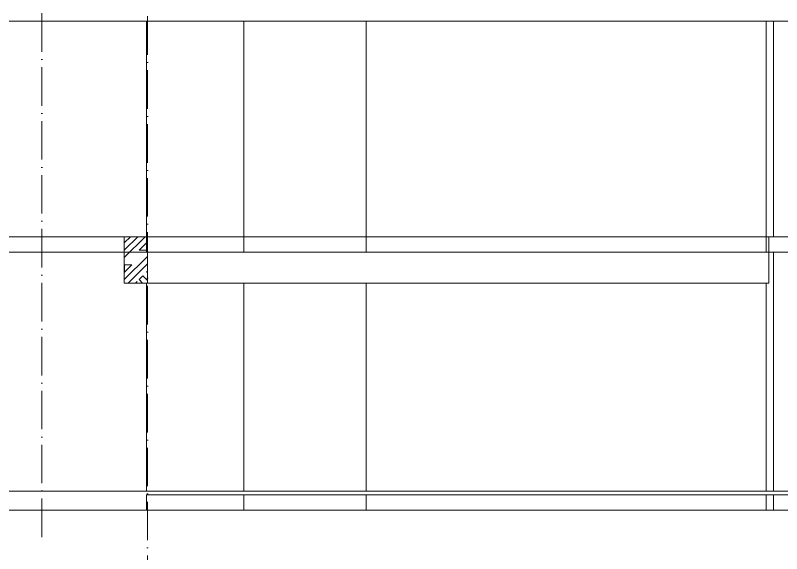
# Model space of a CAD drawing. Header units: millimetres. Extents: x -12680 to 112808, y -16580 to 93550.
# Drawn here: x 39286 to 49235, y -8113 to -1125 of the extents above; entities that cross this region are included whole.
import ezdxf

# ---------------------------------------------------------------- set-up
doc = ezdxf.new("R2010")
doc.units = ezdxf.units.MM
doc.linetypes.add('Grid Line', pattern=[14, 10, -2, 0, -2])
for name, color, linetype, lineweight in [('NET CAT', 3, 'Continuous', 5), ('NET CATConcrete', 3, 'Continuous', 5), ('NET-CAT', 3, 'Continuous', 9), ('NET-THAY', 2, 'Continuous', 15), ('TRUC', 225, 'Continuous', 5)]:
    doc.layers.add(name, color=color, linetype=linetype, lineweight=lineweight)

msp = doc.modelspace()

# ---------------------------------------------------------------- hatches: boundary and pattern name
at = {"layer": 'NET CATConcrete'}
h = msp.add_hatch(dxfattribs=at)
h.set_pattern_fill('FP_1', color=256, style=0, pattern_type=2)
h.set_pattern_definition([(45, (41557.3, 41450), (-476.246, 476.246), []), (45, (41652.6, 41450), (-476.246, 476.246), []), (45, (41462.1, 41450), (-476.246, 476.246), []), (45, (41938.3, 41450), (-476.246, 476.246), []), (45, (42033.6, 41450), (-476.246, 476.246), []), (0, (41843.1, 41545.25), (0, 952.5), [95.25, -857.25]), (0, (41938.3, 41640.5), (0, 952.5), [95.25, -857.25]), (45, (41843.1, 41545.25), (0, 952.491), [134.684, -1212.342]), (45, (41938.3, 41545.25), (0, 952.491), [134.684, -1212.342]), (0, (41843.1, 41545.25), (0, 952.5), [95.25, -857.25]), (90, (41366.8, 41545.25), (-952.5, 6e-14), [95.25, -857.25]), (90, (41462.1, 41545.25), (-952.5, 6e-14), [190.5, -762]), (45, (41366.8, 41640.5), (0, 952.491), [134.684, -1212.342]), (90, (42224.1, 41831), (-952.5, 6e-14), [95.25, -857.25]), (0, (42128.8, 41831), (0, 952.5), [95.25, -857.25]), (45, (42128.8, 41831), (0, 952.491), [134.684, -1212.342]), (0, (42319.3, 41545.25), (0, 952.5), [95.25, -857.25]), (0, (42319.3, 42021.5), (0, 952.5), [95.25, -857.25]), (90, (42509.8, 42116.75), (-952.5, 6e-14), [95.25, -857.25]), (45, (42319.3, 42021.5), (0, 952.491), [269.367, -1077.659]), (45, (42414.6, 42021.5), (0, 952.491), [134.684, -1212.342]), (45, (42605.1, 42212), (0, 952.491), [134.684, -1212.342]), (0, (42605.1, 42307.25), (0, 952.5), [95.25, -857.25]), (90, (42605.1, 42212), (-952.5, 6e-14), [95.25, -857.25]), (0, (41938.3, 42212), (0, 952.5), [95.25, -857.25]), (0, (42128.8, 42307.25), (0, 952.5), [95.25, -857.25]), (90, (42033.6, 42212), (-952.5, 6e-14), [95.25, -857.25]), (90, (42128.8, 42212), (-952.5, 6e-14), [95.25, -857.25]), (45, (41938.3, 42212), (0, 952.491), [134.684, -1212.342]), (45, (42128.8, 42212), (0, 952.491), [134.684, -1212.342]), (135, (41581.06, 41664.8), (-952.491, 6e-14), [134.684, -1212.342]), (135, (41700.2, 41783.4), (-952.491, 6e-14), [134.684, -1212.342]), (135, (41771.64, 41854.8), (-952.491, 6e-14), [134.684, -1212.342]), (135, (41795.45, 41878.6), (-952.491, 6e-14), [134.684, -1212.342]), (135, (41843.1, 41926.25), (-952.491, 6e-14), [134.684, -1212.342]), (135, (41866.9, 41950.06), (-952.491, 6e-14), [134.684, -1212.342]), (135, (41938.3, 42021.5), (-952.491, 6e-14), [134.684, -1212.342]), (135, (41985.95, 42069.1), (-952.491, 6e-14), [134.684, -1212.342]), (45, (41581.06, 41664.8), (0, 952.491), [95.25, -1251.776]), (45, (41700.2, 41783.4), (0, 952.491), [67.361, -1279.665]), (45, (41866.9, 41950.06), (0, 952.491), [67.361, -1279.665]), (45, (41771.64, 42045.3), (0, 952.491), [67.361, -1279.665]), (45, (41938.3, 42021.5), (0, 952.491), [67.361, -1279.665]), (45, (41843.1, 42116.75), (0, 952.491), [67.361, -1279.665]), (0, (41486.3, 41759.5), (0, 952.5), [190.043, -762.457]), (0, (41700.2, 41973.9), (0, 952.5), [95.25, -857.25])])
h.paths.add_polyline_path([(41000.5, -4600), (41000.5, -4000), (40700.5, -4000), (40700.5, -4600)], flags=0)

# ---------------------------------------------------------------- linework, layer by layer
at = {"layer": 'NET CAT'}
for p, q in [((40990.5, -1200), (40990.5, -4000)), ((49031.8, -4000), (49031.8, -1200)), ((49127, -4000), (49127, -1200)), ((40990.5, -4200), (40990.5, -4000)), ((49031.8, -4000), (49031.8, -4200)), ((49127, -7300), (49127, -4200)), ((40990.5, -4600), (40990.5, -7300)), ((49031.8, -7300), (49031.8, -4600)), ((40990.5, -7550), (40990.5, -7350)), ((49127, -7350), (49031.8, -7350)), ((49031.8, -7350), (49031.8, -7550)), ((49921.3, -7350), (49127, -7350)), ((49127, -7350), (49127, -7550))]:
    msp.add_line(p, q, dxfattribs=at)
at = {"layer": 'NET CAT', "lineweight": 13}
for p, q in [((40700.5, -4000), (40700.5, -4600)), ((41000.5, -4000), (40700.5, -4000)), ((41000.5, -4600), (41000.5, -4000)), ((40700.5, -4600), (41000.5, -4600))]:
    msp.add_line(p, q, dxfattribs=at)
at = {"layer": 'NET CATConcrete'}
for p, q in [((41000.5, -4000), (49067.5, -4000)), ((49067.5, -4000), (49067.5, -4600)), ((41000.5, -4600), (49067.5, -4600))]:
    msp.add_line(p, q, dxfattribs=at)
at = {"layer": 'NET-CAT', "lineweight": 15}
for p, q in [((34831.4, -1200), (55756.9, -1200)), ((103822.4, -4000), (26040.5, -4000)), ((26040.5, -4200), (103405.7, -4200)), ((103822.4, -7300), (27950.6, -7300)), ((27950.6, -7550), (103822.4, -7550))]:
    msp.add_line(p, q, dxfattribs=at)
at = {"layer": 'NET-THAY'}
for p, q in [((42251.6, -1200), (42251.6, -4000)), ((43841.4, -4000), (43841.4, -1200)), ((42251.6, -4200), (42251.6, -4000)), ((43841.4, -4000), (43841.4, -4200)), ((42251.6, -4600), (42251.6, -7300)), ((43841.4, -7300), (43841.4, -4600)), ((40990.5, -7350), (49031.8, -7350)), ((42251.6, -7550), (42251.6, -7350)), ((43841.4, -7350), (43841.4, -7550))]:
    msp.add_line(p, q, dxfattribs=at)
at = {"layer": 'TRUC', "linetype": 'Grid Line', "ltscale": 50}
for p, q in [((39630.5, -7898.8), (39630.5, 91838.4)), ((41000.5, -11438.8), (41000.5, 91838.4)), ((-12679, -4000), (108517.8, -4000)), ((-12679, -7300), (108517.8, -7300))]:
    msp.add_line(p, q, dxfattribs=at)

doc.saveas('drawing.dxf')
